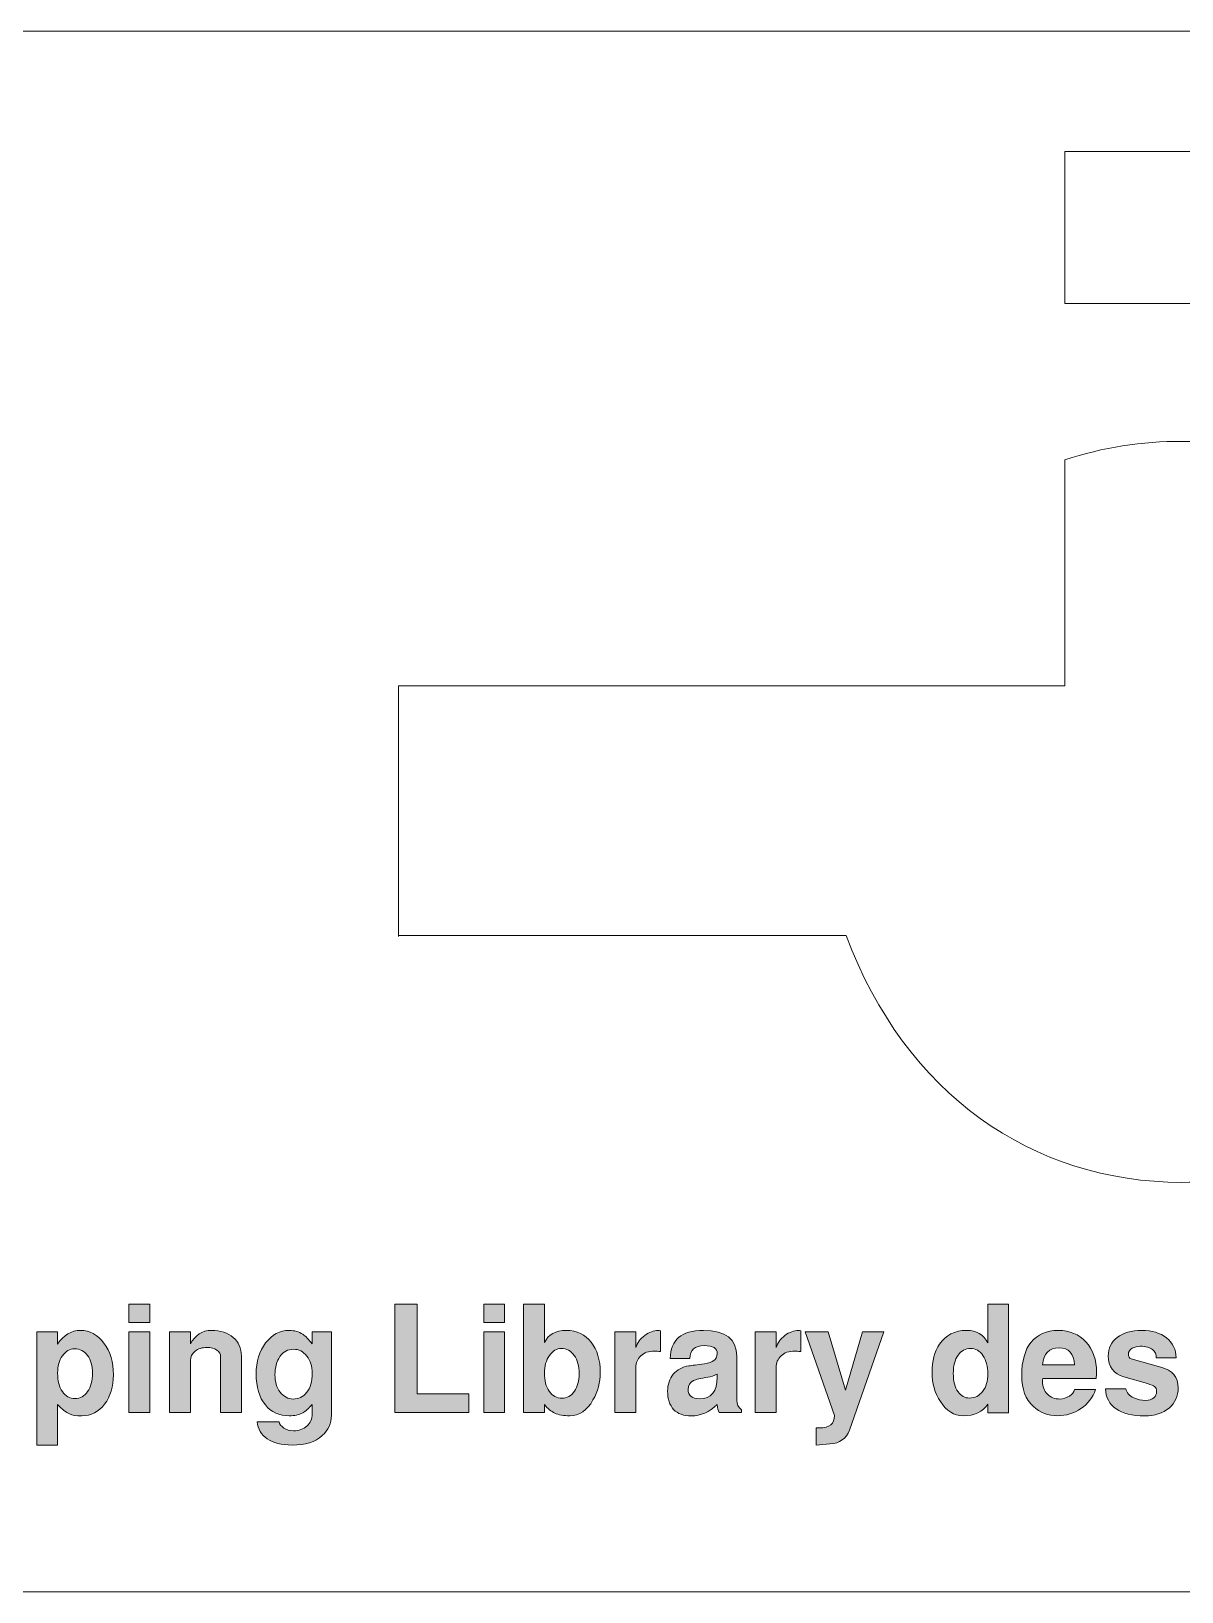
# Model space of a CAD drawing. Header units: inches. Extents: x 2 to 12.3, y -3 to -0.4.
# Drawn here: x 9.342 to 10.31, y -1.663 to -0.35 of the extents above; entities that cross this region are included whole.
import ezdxf

# ---------------------------------------------------------------- set-up
doc = ezdxf.new("R2010")
doc.units = ezdxf.units.IN
doc.header["$MEASUREMENT"] = 0
doc.layers.add('Layer 1', color=7, linetype='Continuous')

# ---------------------------------------------------------------- blocks, each defined once
blk = doc.blocks.new('block 2')
at = {"layer": 'Layer 1', "color": 7, "lineweight": 5, "true_color": 0xffffff}
for points in [[(8.3102, -0.3502), (8.3102, -1.6631), (12.3102, -1.6631), (12.3102, -0.3502), (8.3102, -0.3502)], [(10.4086, -0.4513), (10.4086, -0.5793), (10.2117, -0.5793), (10.2117, -0.4513), (10.4086, -0.4513)]]:
    blk.add_lwpolyline(points, dxfattribs=at)
blk.add_open_spline([(10.9696, -1.111), (10.9696, -1.111), (10.4086, -1.111), (10.4086, -1.111), (10.4086, -1.111), (10.4086, -1.3024), (10.4086, -1.3024), (10.3768, -1.313), (10.3437, -1.3186), (10.3102, -1.3186), (10.1849, -1.3186), (10.0773, -1.2445), (10.0277, -1.111), (10.0277, -1.111), (9.6507, -1.111), (9.6507, -1.111), (9.6507, -1.111), (9.6507, -1.1118), (9.6507, -1.1118), (9.6507, -1.1118), (9.6507, -0.902), (9.6507, -0.902), (9.6507, -0.902), (9.6507, -0.901), (9.6507, -0.901), (9.6507, -0.901), (10.2118, -0.901), (10.2118, -0.901), (10.2118, -0.901), (10.2118, -0.7114), (10.2118, -0.7114), (10.2118, -0.7114), (10.2118, -0.7108), (10.2118, -0.7108), (10.2436, -0.7002), (10.2767, -0.6952), (10.3102, -0.6952), (10.4354, -0.6952), (10.5431, -0.7693), (10.5927, -0.901), (10.5927, -0.901), (10.9696, -0.901), (10.9696, -0.901), (10.9696, -0.901), (10.9696, -0.902), (10.9696, -0.902), (10.9696, -0.902), (10.9696, -1.1118), (10.9696, -1.1118), (10.9696, -1.1118), (10.9696, -1.111), (10.9696, -1.111)], degree=3, knots=[0, 0, 0, 0, 1, 1, 1, 2, 2, 2, 3, 3, 3, 4, 4, 4, 5, 5, 5, 6, 6, 6, 7, 7, 7, 8, 8, 8, 9, 9, 9, 10, 10, 10, 11, 11, 11, 12, 12, 12, 13, 13, 13, 14, 14, 14, 15, 15, 15, 16, 16, 16, 17, 17, 17, 17], dxfattribs=at)
blk = doc.blocks.new('block 62')
at = {"layer": 'Layer 1', "true_color": 0xed1f24}
h = blk.add_hatch(color=240, dxfattribs=at)
h.dxf.hatch_style = 2
h.paths.add_polyline_path([(9.4414, -1.4366), (9.4239, -1.4366), (9.4239, -1.421), (9.4414, -1.421)])
h.paths.add_polyline_path([(9.4414, -1.5121), (9.4239, -1.5121), (9.4239, -1.4444), (9.4414, -1.4444)])
h = blk.add_hatch(color=240, dxfattribs=at)
h.dxf.hatch_style = 2
h.paths.add_polyline_path([(9.71, -1.5121), (9.6476, -1.5121), (9.6476, -1.421), (9.6664, -1.421), (9.6664, -1.4965), (9.71, -1.4965)])
h = blk.add_hatch(color=240, dxfattribs=at)
h.dxf.hatch_style = 2
h.paths.add_polyline_path([(9.74, -1.4366), (9.7225, -1.4366), (9.7225, -1.421), (9.74, -1.421)])
h.paths.add_polyline_path([(9.74, -1.5121), (9.7225, -1.5121), (9.7225, -1.4444), (9.74, -1.4444)])
h = blk.add_hatch(color=240, dxfattribs=at)
h.dxf.hatch_style = 2
edge = h.paths.add_edge_path()
edge.add_spline(control_points=[(9.8206, -1.4786), (9.8206, -1.4868), (9.8186, -1.4945), (9.8145, -1.5017), (9.8095, -1.5106), (9.803, -1.515), (9.795, -1.515), (9.7898, -1.515), (9.7856, -1.5142), (9.7823, -1.5127), (9.7793, -1.5113), (9.7765, -1.509), (9.7736, -1.5056), (9.7736, -1.5056), (9.7736, -1.5121), (9.7736, -1.5121), (9.7736, -1.5121), (9.7561, -1.5121), (9.7561, -1.5121), (9.7561, -1.5121), (9.7561, -1.421), (9.7561, -1.421), (9.7561, -1.421), (9.7736, -1.421), (9.7736, -1.421), (9.7736, -1.421), (9.7736, -1.4534), (9.7736, -1.4534), (9.7769, -1.4466), (9.7831, -1.4432), (9.7921, -1.4432), (9.8009, -1.4432), (9.8078, -1.4465), (9.8129, -1.453), (9.8181, -1.4595), (9.8206, -1.468), (9.8206, -1.4786)], knot_values=[0, 0, 0, 0, 1, 1, 1, 2, 2, 2, 3, 3, 3, 4, 4, 4, 5, 5, 5, 6, 6, 6, 7, 7, 7, 8, 8, 8, 9, 9, 9, 10, 10, 10, 11, 11, 11, 12, 12, 12, 12], degree=3, periodic=1)
edge = h.paths.add_edge_path()
edge.add_spline(control_points=[(9.8028, -1.4796), (9.8028, -1.4732), (9.8014, -1.4681), (9.7987, -1.4642), (9.7959, -1.4603), (9.7923, -1.4584), (9.7878, -1.4584), (9.7839, -1.4584), (9.7806, -1.4603), (9.7778, -1.4643), (9.775, -1.4683), (9.7736, -1.4732), (9.7736, -1.4792), (9.7736, -1.4854), (9.775, -1.4905), (9.7777, -1.4944), (9.7805, -1.4983), (9.784, -1.5002), (9.7884, -1.5002), (9.7927, -1.5002), (9.7961, -1.4983), (9.7988, -1.4944), (9.8014, -1.4906), (9.8028, -1.4856), (9.8028, -1.4796)], knot_values=[0, 0, 0, 0, 1, 1, 1, 2, 2, 2, 3, 3, 3, 4, 4, 4, 5, 5, 5, 6, 6, 6, 7, 7, 7, 8, 8, 8, 8], degree=3, periodic=1)
h = blk.add_hatch(color=240, dxfattribs=at)
h.dxf.hatch_style = 2
edge = h.paths.add_edge_path()
edge.add_spline(control_points=[(10.1644, -1.5125), (10.1644, -1.5125), (10.1469, -1.5125), (10.1469, -1.5125), (10.1469, -1.5125), (10.1469, -1.5051), (10.1469, -1.5051), (10.1426, -1.5117), (10.1356, -1.515), (10.1261, -1.515), (10.1185, -1.515), (10.1121, -1.511), (10.1069, -1.5031), (10.1022, -1.4959), (10.0999, -1.4877), (10.0999, -1.4786), (10.0999, -1.469), (10.102, -1.461), (10.1063, -1.4546), (10.1114, -1.447), (10.119, -1.4432), (10.129, -1.4432), (10.1373, -1.4432), (10.1432, -1.4467), (10.1469, -1.4537), (10.1469, -1.4537), (10.1469, -1.421), (10.1469, -1.421), (10.1469, -1.421), (10.1644, -1.421), (10.1644, -1.421), (10.1644, -1.421), (10.1644, -1.5125), (10.1644, -1.5125)], knot_values=[0, 0, 0, 0, 1, 1, 1, 2, 2, 2, 3, 3, 3, 4, 4, 4, 5, 5, 5, 6, 6, 6, 7, 7, 7, 8, 8, 8, 9, 9, 9, 10, 10, 10, 11, 11, 11, 11], degree=3, periodic=1)
edge = h.paths.add_edge_path()
edge.add_spline(control_points=[(10.1469, -1.4797), (10.1469, -1.4734), (10.1455, -1.4683), (10.1428, -1.4643), (10.14, -1.4604), (10.1366, -1.4584), (10.1325, -1.4584), (10.128, -1.4584), (10.1244, -1.4603), (10.1218, -1.4641), (10.1191, -1.4679), (10.1178, -1.473), (10.1178, -1.4794), (10.1178, -1.4859), (10.1191, -1.491), (10.1219, -1.4948), (10.1244, -1.4983), (10.1276, -1.5001), (10.1315, -1.5001), (10.136, -1.5001), (10.1397, -1.4982), (10.1426, -1.4944), (10.1455, -1.4907), (10.1469, -1.4857), (10.1469, -1.4797)], knot_values=[0, 0, 0, 0, 1, 1, 1, 2, 2, 2, 3, 3, 3, 4, 4, 4, 5, 5, 5, 6, 6, 6, 7, 7, 7, 8, 8, 8, 8], degree=3, periodic=1)
h = blk.add_hatch(color=240, dxfattribs=at)
h.dxf.hatch_style = 2
edge = h.paths.add_edge_path()
edge.add_spline(control_points=[(9.4108, -1.4805), (9.4108, -1.4905), (9.4083, -1.4987), (9.4034, -1.5052), (9.3985, -1.5117), (9.392, -1.515), (9.3841, -1.515), (9.3796, -1.515), (9.3762, -1.5145), (9.3738, -1.5134), (9.3709, -1.5121), (9.3676, -1.5095), (9.3638, -1.5054), (9.3638, -1.5054), (9.3638, -1.5396), (9.3638, -1.5396), (9.3638, -1.5396), (9.3463, -1.5396), (9.3463, -1.5396), (9.3463, -1.5396), (9.3463, -1.4444), (9.3463, -1.4444), (9.3463, -1.4444), (9.3638, -1.4444), (9.3638, -1.4444), (9.3638, -1.4444), (9.3638, -1.4546), (9.3638, -1.4546), (9.3688, -1.447), (9.3753, -1.4432), (9.383, -1.4432), (9.3909, -1.4432), (9.3975, -1.4468), (9.4028, -1.4539), (9.4081, -1.461), (9.4108, -1.4698), (9.4108, -1.4805)], knot_values=[0, 0, 0, 0, 1, 1, 1, 2, 2, 2, 3, 3, 3, 4, 4, 4, 5, 5, 5, 6, 6, 6, 7, 7, 7, 8, 8, 8, 9, 9, 9, 10, 10, 10, 11, 11, 11, 12, 12, 12, 12], degree=3, periodic=1)
edge = h.paths.add_edge_path()
edge.add_spline(control_points=[(9.3931, -1.479), (9.3931, -1.4729), (9.3918, -1.468), (9.389, -1.4643), (9.3863, -1.4606), (9.3826, -1.4587), (9.3781, -1.4587), (9.3741, -1.4587), (9.3707, -1.4607), (9.3679, -1.4646), (9.3651, -1.4684), (9.3638, -1.4733), (9.3638, -1.4791), (9.3638, -1.4855), (9.3651, -1.4907), (9.3678, -1.4946), (9.3705, -1.4985), (9.3741, -1.5005), (9.3785, -1.5005), (9.3828, -1.5005), (9.3864, -1.4985), (9.3891, -1.4946), (9.3918, -1.4907), (9.3931, -1.4855), (9.3931, -1.479)], knot_values=[0, 0, 0, 0, 1, 1, 1, 2, 2, 2, 3, 3, 3, 4, 4, 4, 5, 5, 5, 6, 6, 6, 7, 7, 7, 8, 8, 8, 8], degree=3, periodic=1)
h = blk.add_hatch(color=240, dxfattribs=at)
h.dxf.hatch_style = 2
edge = h.paths.add_edge_path()
edge.add_spline(control_points=[(9.5185, -1.5121), (9.5185, -1.5121), (9.501, -1.5121), (9.501, -1.5121), (9.501, -1.5121), (9.501, -1.4656), (9.501, -1.4656), (9.501, -1.4631), (9.5, -1.4611), (9.4979, -1.4597), (9.4958, -1.4582), (9.493, -1.4575), (9.4894, -1.4575), (9.4855, -1.4575), (9.4822, -1.4585), (9.4796, -1.4606), (9.4769, -1.4627), (9.4756, -1.4653), (9.4756, -1.4685), (9.4756, -1.4685), (9.4756, -1.5121), (9.4756, -1.5121), (9.4756, -1.5121), (9.4581, -1.5121), (9.4581, -1.5121), (9.4581, -1.5121), (9.4581, -1.4444), (9.4581, -1.4444), (9.4581, -1.4444), (9.4756, -1.4444), (9.4756, -1.4444), (9.4756, -1.4444), (9.4756, -1.4545), (9.4756, -1.4545), (9.4796, -1.447), (9.4855, -1.4432), (9.4934, -1.4432), (9.501, -1.4432), (9.5071, -1.4452), (9.5116, -1.4491), (9.5162, -1.453), (9.5185, -1.4582), (9.5185, -1.4646), (9.5185, -1.4646), (9.5185, -1.5121), (9.5185, -1.5121)], knot_values=[0, 0, 0, 0, 1, 1, 1, 2, 2, 2, 3, 3, 3, 4, 4, 4, 5, 5, 5, 6, 6, 6, 7, 7, 7, 8, 8, 8, 9, 9, 9, 10, 10, 10, 11, 11, 11, 12, 12, 12, 13, 13, 13, 14, 14, 14, 15, 15, 15, 15], degree=3, periodic=1)
h = blk.add_hatch(color=240, dxfattribs=at)
h.dxf.hatch_style = 2
edge = h.paths.add_edge_path()
edge.add_spline(control_points=[(9.5943, -1.5146), (9.5943, -1.5214), (9.5917, -1.527), (9.5866, -1.5316), (9.5807, -1.537), (9.5723, -1.5396), (9.5613, -1.5396), (9.5523, -1.5396), (9.5453, -1.5379), (9.5402, -1.5344), (9.5351, -1.531), (9.5323, -1.5262), (9.5319, -1.52), (9.5319, -1.52), (9.5502, -1.52), (9.5502, -1.52), (9.5507, -1.522), (9.552, -1.5238), (9.5543, -1.5253), (9.5565, -1.5268), (9.5592, -1.5276), (9.5623, -1.5276), (9.567, -1.5276), (9.5708, -1.5263), (9.5737, -1.5237), (9.5767, -1.5211), (9.5781, -1.5176), (9.5781, -1.5132), (9.5781, -1.5087), (9.5781, -1.5061), (9.578, -1.5054), (9.5752, -1.5088), (9.5726, -1.5112), (9.5701, -1.5125), (9.5671, -1.5142), (9.5633, -1.515), (9.5587, -1.515), (9.5503, -1.515), (9.5436, -1.512), (9.5387, -1.5059), (9.5335, -1.4995), (9.5309, -1.4908), (9.5309, -1.4797), (9.5309, -1.4694), (9.5336, -1.4607), (9.5389, -1.4537), (9.5443, -1.4467), (9.5509, -1.4432), (9.5588, -1.4432), (9.5632, -1.4432), (9.567, -1.4443), (9.5702, -1.4464), (9.5726, -1.448), (9.5752, -1.4507), (9.5781, -1.4545), (9.5781, -1.4545), (9.5781, -1.4444), (9.5781, -1.4444), (9.5781, -1.4444), (9.5943, -1.4444), (9.5943, -1.4444), (9.5943, -1.4444), (9.5943, -1.5146), (9.5943, -1.5146)], knot_values=[0, 0, 0, 0, 1, 1, 1, 2, 2, 2, 3, 3, 3, 4, 4, 4, 5, 5, 5, 6, 6, 6, 7, 7, 7, 8, 8, 8, 9, 9, 9, 10, 10, 10, 11, 11, 11, 12, 12, 12, 13, 13, 13, 14, 14, 14, 15, 15, 15, 16, 16, 16, 17, 17, 17, 18, 18, 18, 19, 19, 19, 20, 20, 20, 21, 21, 21, 21], degree=3, periodic=1)
edge = h.paths.add_edge_path()
edge.add_spline(control_points=[(9.5781, -1.4792), (9.5781, -1.4734), (9.5766, -1.4686), (9.5736, -1.4647), (9.5706, -1.4609), (9.5668, -1.459), (9.5623, -1.459), (9.5576, -1.459), (9.5538, -1.461), (9.551, -1.4651), (9.5482, -1.4691), (9.5468, -1.4743), (9.5468, -1.4806), (9.5468, -1.4864), (9.5482, -1.4912), (9.5512, -1.4951), (9.5542, -1.4989), (9.5578, -1.5009), (9.562, -1.5009), (9.5667, -1.5009), (9.5705, -1.4991), (9.5734, -1.4955), (9.5766, -1.4916), (9.5781, -1.4862), (9.5781, -1.4792)], knot_values=[0, 0, 0, 0, 1, 1, 1, 2, 2, 2, 3, 3, 3, 4, 4, 4, 5, 5, 5, 6, 6, 6, 7, 7, 7, 8, 8, 8, 8], degree=3, periodic=1)
h = blk.add_hatch(color=240, dxfattribs=at)
h.dxf.hatch_style = 2
edge = h.paths.add_edge_path()
edge.add_spline(control_points=[(9.8714, -1.461), (9.8691, -1.4607), (9.8674, -1.4606), (9.8663, -1.4606), (9.8613, -1.4606), (9.8575, -1.4619), (9.8547, -1.4646), (9.8519, -1.4672), (9.8505, -1.4705), (9.8505, -1.4745), (9.8505, -1.4745), (9.8505, -1.5121), (9.8505, -1.5121), (9.8505, -1.5121), (9.833, -1.5121), (9.833, -1.5121), (9.833, -1.5121), (9.833, -1.4444), (9.833, -1.4444), (9.833, -1.4444), (9.8505, -1.4444), (9.8505, -1.4444), (9.8505, -1.4444), (9.8505, -1.4575), (9.8505, -1.4575), (9.8518, -1.4535), (9.8543, -1.4501), (9.858, -1.4474), (9.8618, -1.4446), (9.8655, -1.4432), (9.8693, -1.4432), (9.8697, -1.4432), (9.8704, -1.4433), (9.8714, -1.4435), (9.8714, -1.4435), (9.8714, -1.461), (9.8714, -1.461)], knot_values=[0, 0, 0, 0, 1, 1, 1, 2, 2, 2, 3, 3, 3, 4, 4, 4, 5, 5, 5, 6, 6, 6, 7, 7, 7, 8, 8, 8, 9, 9, 9, 10, 10, 10, 11, 11, 11, 12, 12, 12, 12], degree=3, periodic=1)
h = blk.add_hatch(color=240, dxfattribs=at)
h.dxf.hatch_style = 2
edge = h.paths.add_edge_path()
edge.add_spline(control_points=[(9.9394, -1.5121), (9.9394, -1.5121), (9.9208, -1.5121), (9.9208, -1.5121), (9.9199, -1.5108), (9.9193, -1.5086), (9.9189, -1.5055), (9.9125, -1.5119), (9.9053, -1.5151), (9.8973, -1.5151), (9.8908, -1.5151), (9.8858, -1.5133), (9.8824, -1.5097), (9.879, -1.5061), (9.8773, -1.5009), (9.8773, -1.4942), (9.8773, -1.4887), (9.8789, -1.484), (9.8821, -1.4801), (9.8854, -1.4762), (9.8898, -1.4738), (9.8953, -1.473), (9.8978, -1.4727), (9.9022, -1.4721), (9.9084, -1.4712), (9.9121, -1.4707), (9.9147, -1.4698), (9.9163, -1.4686), (9.918, -1.4673), (9.9189, -1.4654), (9.919, -1.4627), (9.9193, -1.4582), (9.9156, -1.4559), (9.9081, -1.4559), (9.9003, -1.4559), (9.8963, -1.4595), (9.896, -1.4669), (9.896, -1.4669), (9.8794, -1.4669), (9.8794, -1.4669), (9.8797, -1.4589), (9.8821, -1.4529), (9.8866, -1.4491), (9.891, -1.4452), (9.898, -1.4432), (9.9075, -1.4432), (9.9262, -1.4432), (9.9355, -1.4505), (9.9355, -1.4649), (9.9355, -1.4649), (9.9355, -1.5022), (9.9355, -1.5022), (9.9355, -1.5052), (9.9368, -1.5077), (9.9394, -1.5099), (9.9394, -1.5099), (9.9394, -1.5121), (9.9394, -1.5121)], knot_values=[0, 0, 0, 0, 1, 1, 1, 2, 2, 2, 3, 3, 3, 4, 4, 4, 5, 5, 5, 6, 6, 6, 7, 7, 7, 8, 8, 8, 9, 9, 9, 10, 10, 10, 11, 11, 11, 12, 12, 12, 13, 13, 13, 14, 14, 14, 15, 15, 15, 16, 16, 16, 17, 17, 17, 18, 18, 18, 19, 19, 19, 19], degree=3, periodic=1)
edge = h.paths.add_edge_path()
edge.add_spline(control_points=[(9.919, -1.4826), (9.919, -1.4826), (9.919, -1.48), (9.919, -1.48), (9.9165, -1.4814), (9.9139, -1.4823), (9.9113, -1.4826), (9.9052, -1.4834), (9.9011, -1.4843), (9.899, -1.4854), (9.8961, -1.4868), (9.8946, -1.4893), (9.8946, -1.4929), (9.8946, -1.498), (9.8979, -1.5006), (9.9043, -1.5006), (9.9141, -1.5006), (9.919, -1.4946), (9.919, -1.4826)], knot_values=[0, 0, 0, 0, 1, 1, 1, 2, 2, 2, 3, 3, 3, 4, 4, 4, 5, 5, 5, 6, 6, 6, 6], degree=3, periodic=1)
h = blk.add_hatch(color=240, dxfattribs=at)
h.dxf.hatch_style = 2
edge = h.paths.add_edge_path()
edge.add_spline(control_points=[(9.9895, -1.461), (9.9872, -1.4607), (9.9855, -1.4606), (9.9844, -1.4606), (9.9795, -1.4606), (9.9756, -1.4619), (9.9728, -1.4646), (9.97, -1.4672), (9.9686, -1.4705), (9.9686, -1.4745), (9.9686, -1.4745), (9.9686, -1.5121), (9.9686, -1.5121), (9.9686, -1.5121), (9.9511, -1.5121), (9.9511, -1.5121), (9.9511, -1.5121), (9.9511, -1.4444), (9.9511, -1.4444), (9.9511, -1.4444), (9.9686, -1.4444), (9.9686, -1.4444), (9.9686, -1.4444), (9.9686, -1.4575), (9.9686, -1.4575), (9.9699, -1.4535), (9.9724, -1.4501), (9.9761, -1.4474), (9.9799, -1.4446), (9.9836, -1.4432), (9.9874, -1.4432), (9.9878, -1.4432), (9.9885, -1.4433), (9.9895, -1.4435), (9.9895, -1.4435), (9.9895, -1.461), (9.9895, -1.461)], knot_values=[0, 0, 0, 0, 1, 1, 1, 2, 2, 2, 3, 3, 3, 4, 4, 4, 5, 5, 5, 6, 6, 6, 7, 7, 7, 8, 8, 8, 9, 9, 9, 10, 10, 10, 11, 11, 11, 12, 12, 12, 12], degree=3, periodic=1)
h = blk.add_hatch(color=240, dxfattribs=at)
h.dxf.hatch_style = 2
edge = h.paths.add_edge_path()
edge.add_spline(control_points=[(10.2384, -1.4784), (10.2384, -1.4804), (10.2383, -1.4822), (10.238, -1.4837), (10.238, -1.4837), (10.1931, -1.4837), (10.1931, -1.4837), (10.193, -1.4842), (10.1929, -1.485), (10.1929, -1.4861), (10.1929, -1.4905), (10.1943, -1.4941), (10.197, -1.4968), (10.1997, -1.4995), (10.2033, -1.5009), (10.2076, -1.5009), (10.2105, -1.5009), (10.2132, -1.5), (10.2157, -1.4984), (10.2179, -1.4968), (10.2193, -1.495), (10.2199, -1.493), (10.2199, -1.493), (10.2376, -1.493), (10.2376, -1.493), (10.2353, -1.4996), (10.2312, -1.5049), (10.2253, -1.5089), (10.2195, -1.5129), (10.2129, -1.5149), (10.2056, -1.5149), (10.1976, -1.5149), (10.1908, -1.5123), (10.1853, -1.5072), (10.1787, -1.5012), (10.1754, -1.4925), (10.1754, -1.4811), (10.1754, -1.469), (10.178, -1.4596), (10.1833, -1.4531), (10.1886, -1.4465), (10.1962, -1.4432), (10.2061, -1.4432), (10.2158, -1.4432), (10.2236, -1.4465), (10.2295, -1.4529), (10.2354, -1.4594), (10.2384, -1.4679), (10.2384, -1.4784)], knot_values=[0, 0, 0, 0, 1, 1, 1, 2, 2, 2, 3, 3, 3, 4, 4, 4, 5, 5, 5, 6, 6, 6, 7, 7, 7, 8, 8, 8, 9, 9, 9, 10, 10, 10, 11, 11, 11, 12, 12, 12, 13, 13, 13, 14, 14, 14, 15, 15, 15, 16, 16, 16, 16], degree=3, periodic=1)
edge = h.paths.add_edge_path()
edge.add_spline(control_points=[(10.2199, -1.472), (10.2194, -1.4626), (10.215, -1.4579), (10.2068, -1.4579), (10.1984, -1.4579), (10.1938, -1.4626), (10.1929, -1.472), (10.1929, -1.472), (10.2199, -1.472), (10.2199, -1.472)], knot_values=[0, 0, 0, 0, 1, 1, 1, 2, 2, 2, 3, 3, 3, 3], degree=3, periodic=1)
h = blk.add_hatch(color=240, dxfattribs=at)
h.dxf.hatch_style = 2
edge = h.paths.add_edge_path()
edge.add_spline(control_points=[(10.3071, -1.4915), (10.3071, -1.4985), (10.3046, -1.5042), (10.2994, -1.5086), (10.2942, -1.5129), (10.2874, -1.5151), (10.2789, -1.5151), (10.2685, -1.5151), (10.2605, -1.5131), (10.2548, -1.5092), (10.2492, -1.5052), (10.2462, -1.4996), (10.2458, -1.4922), (10.2458, -1.4922), (10.263, -1.4922), (10.263, -1.4922), (10.2637, -1.4957), (10.2659, -1.4982), (10.2697, -1.4999), (10.2726, -1.5013), (10.276, -1.502), (10.28, -1.502), (10.2826, -1.502), (10.2848, -1.5013), (10.2865, -1.4999), (10.2882, -1.4984), (10.289, -1.4967), (10.289, -1.4947), (10.289, -1.4927), (10.2884, -1.4912), (10.2873, -1.4903), (10.2864, -1.4896), (10.2843, -1.4888), (10.2812, -1.4879), (10.2812, -1.4879), (10.2614, -1.4822), (10.2614, -1.4822), (10.2527, -1.4796), (10.2483, -1.4737), (10.2483, -1.4646), (10.2483, -1.4582), (10.2508, -1.453), (10.2558, -1.4491), (10.2608, -1.4452), (10.2677, -1.4432), (10.2765, -1.4432), (10.2851, -1.4432), (10.292, -1.4453), (10.2973, -1.4495), (10.3026, -1.4537), (10.3053, -1.4592), (10.3054, -1.4662), (10.3054, -1.4662), (10.2885, -1.4662), (10.2885, -1.4662), (10.2888, -1.4633), (10.2878, -1.461), (10.2855, -1.4592), (10.2832, -1.4574), (10.2797, -1.4565), (10.2752, -1.4565), (10.2727, -1.4565), (10.2704, -1.4571), (10.2685, -1.4582), (10.2663, -1.4595), (10.2652, -1.4611), (10.2652, -1.4631), (10.2652, -1.4654), (10.2659, -1.4667), (10.2674, -1.4671), (10.2674, -1.4671), (10.2924, -1.474), (10.2924, -1.474), (10.3022, -1.4767), (10.3071, -1.4825), (10.3071, -1.4915)], knot_values=[0, 0, 0, 0, 1, 1, 1, 2, 2, 2, 3, 3, 3, 4, 4, 4, 5, 5, 5, 6, 6, 6, 7, 7, 7, 8, 8, 8, 9, 9, 9, 10, 10, 10, 11, 11, 11, 12, 12, 12, 13, 13, 13, 14, 14, 14, 15, 15, 15, 16, 16, 16, 17, 17, 17, 18, 18, 18, 19, 19, 19, 20, 20, 20, 21, 21, 21, 22, 22, 22, 23, 23, 23, 24, 24, 24, 25, 25, 25, 25], degree=3, periodic=1)
h = blk.add_hatch(color=240, dxfattribs=at)
h.dxf.hatch_style = 2
edge = h.paths.add_edge_path()
edge.add_spline(control_points=[(10.0593, -1.4444), (10.0593, -1.4444), (10.0303, -1.5271), (10.0303, -1.5271), (10.0278, -1.5342), (10.0223, -1.5381), (10.014, -1.5387), (10.014, -1.5387), (10.0025, -1.5396), (10.0025, -1.5396), (10.0025, -1.5396), (10.0025, -1.5252), (10.0025, -1.5252), (10.0025, -1.5252), (10.0051, -1.5252), (10.0051, -1.5252), (10.0136, -1.5252), (10.0178, -1.5217), (10.0178, -1.5147), (10.0178, -1.5147), (9.9931, -1.4444), (9.9931, -1.4444), (9.9931, -1.4444), (10.0125, -1.4444), (10.0125, -1.4444), (10.0125, -1.4444), (10.0271, -1.4935), (10.0271, -1.4935), (10.0271, -1.4935), (10.0413, -1.4444), (10.0413, -1.4444), (10.0413, -1.4444), (10.0593, -1.4444), (10.0593, -1.4444)], knot_values=[0, 0, 0, 0, 1, 1, 1, 2, 2, 2, 3, 3, 3, 4, 4, 4, 5, 5, 5, 6, 6, 6, 7, 7, 7, 8, 8, 8, 9, 9, 9, 10, 10, 10, 11, 11, 11, 11], degree=3, periodic=1)
at = {"layer": 'Layer 1', "lineweight": 0}
for points in [[(9.4414, -1.4366), (9.4239, -1.4366), (9.4239, -1.421), (9.4414, -1.421), (9.4414, -1.4366)], [(9.71, -1.5121), (9.6476, -1.5121), (9.6476, -1.421), (9.6664, -1.421), (9.6664, -1.4965), (9.71, -1.4965), (9.71, -1.5121)], [(9.74, -1.4366), (9.7225, -1.4366), (9.7225, -1.421), (9.74, -1.421), (9.74, -1.4366)], [(9.4414, -1.5121), (9.4239, -1.5121), (9.4239, -1.4444), (9.4414, -1.4444), (9.4414, -1.5121)], [(9.74, -1.5121), (9.7225, -1.5121), (9.7225, -1.4444), (9.74, -1.4444), (9.74, -1.5121)]]:
    blk.add_lwpolyline(points, dxfattribs=at)
for points, knots in [([(9.8206, -1.4786), (9.8206, -1.4868), (9.8186, -1.4945), (9.8145, -1.5017), (9.8095, -1.5106), (9.803, -1.515), (9.795, -1.515), (9.7898, -1.515), (9.7856, -1.5142), (9.7823, -1.5127), (9.7793, -1.5113), (9.7765, -1.509), (9.7736, -1.5056), (9.7736, -1.5056), (9.7736, -1.5121), (9.7736, -1.5121), (9.7736, -1.5121), (9.7561, -1.5121), (9.7561, -1.5121), (9.7561, -1.5121), (9.7561, -1.421), (9.7561, -1.421), (9.7561, -1.421), (9.7736, -1.421), (9.7736, -1.421), (9.7736, -1.421), (9.7736, -1.4534), (9.7736, -1.4534), (9.7769, -1.4466), (9.7831, -1.4432), (9.7921, -1.4432), (9.8009, -1.4432), (9.8078, -1.4465), (9.8129, -1.453), (9.8181, -1.4595), (9.8206, -1.468), (9.8206, -1.4786)], [0, 0, 0, 0, 1, 1, 1, 2, 2, 2, 3, 3, 3, 4, 4, 4, 5, 5, 5, 6, 6, 6, 7, 7, 7, 8, 8, 8, 9, 9, 9, 10, 10, 10, 11, 11, 11, 12, 12, 12, 12]), ([(10.1644, -1.5125), (10.1644, -1.5125), (10.1469, -1.5125), (10.1469, -1.5125), (10.1469, -1.5125), (10.1469, -1.5051), (10.1469, -1.5051), (10.1426, -1.5117), (10.1356, -1.515), (10.1261, -1.515), (10.1185, -1.515), (10.1121, -1.511), (10.1069, -1.5031), (10.1022, -1.4959), (10.0999, -1.4877), (10.0999, -1.4786), (10.0999, -1.469), (10.102, -1.461), (10.1063, -1.4546), (10.1114, -1.447), (10.119, -1.4432), (10.129, -1.4432), (10.1373, -1.4432), (10.1432, -1.4467), (10.1469, -1.4537), (10.1469, -1.4537), (10.1469, -1.421), (10.1469, -1.421), (10.1469, -1.421), (10.1644, -1.421), (10.1644, -1.421), (10.1644, -1.421), (10.1644, -1.5125), (10.1644, -1.5125)], [0, 0, 0, 0, 1, 1, 1, 2, 2, 2, 3, 3, 3, 4, 4, 4, 5, 5, 5, 6, 6, 6, 7, 7, 7, 8, 8, 8, 9, 9, 9, 10, 10, 10, 11, 11, 11, 11]), ([(9.4108, -1.4805), (9.4108, -1.4905), (9.4083, -1.4987), (9.4034, -1.5052), (9.3985, -1.5117), (9.392, -1.515), (9.3841, -1.515), (9.3796, -1.515), (9.3762, -1.5145), (9.3738, -1.5134), (9.3709, -1.5121), (9.3676, -1.5095), (9.3638, -1.5054), (9.3638, -1.5054), (9.3638, -1.5396), (9.3638, -1.5396), (9.3638, -1.5396), (9.3463, -1.5396), (9.3463, -1.5396), (9.3463, -1.5396), (9.3463, -1.4444), (9.3463, -1.4444), (9.3463, -1.4444), (9.3638, -1.4444), (9.3638, -1.4444), (9.3638, -1.4444), (9.3638, -1.4546), (9.3638, -1.4546), (9.3688, -1.447), (9.3753, -1.4432), (9.383, -1.4432), (9.3909, -1.4432), (9.3975, -1.4468), (9.4028, -1.4539), (9.4081, -1.461), (9.4108, -1.4698), (9.4108, -1.4805)], [0, 0, 0, 0, 1, 1, 1, 2, 2, 2, 3, 3, 3, 4, 4, 4, 5, 5, 5, 6, 6, 6, 7, 7, 7, 8, 8, 8, 9, 9, 9, 10, 10, 10, 11, 11, 11, 12, 12, 12, 12]), ([(9.5185, -1.5121), (9.5185, -1.5121), (9.501, -1.5121), (9.501, -1.5121), (9.501, -1.5121), (9.501, -1.4656), (9.501, -1.4656), (9.501, -1.4631), (9.5, -1.4611), (9.4979, -1.4597), (9.4958, -1.4582), (9.493, -1.4575), (9.4894, -1.4575), (9.4855, -1.4575), (9.4822, -1.4585), (9.4796, -1.4606), (9.4769, -1.4627), (9.4756, -1.4653), (9.4756, -1.4685), (9.4756, -1.4685), (9.4756, -1.5121), (9.4756, -1.5121), (9.4756, -1.5121), (9.4581, -1.5121), (9.4581, -1.5121), (9.4581, -1.5121), (9.4581, -1.4444), (9.4581, -1.4444), (9.4581, -1.4444), (9.4756, -1.4444), (9.4756, -1.4444), (9.4756, -1.4444), (9.4756, -1.4545), (9.4756, -1.4545), (9.4796, -1.447), (9.4855, -1.4432), (9.4934, -1.4432), (9.501, -1.4432), (9.5071, -1.4452), (9.5116, -1.4491), (9.5162, -1.453), (9.5185, -1.4582), (9.5185, -1.4646), (9.5185, -1.4646), (9.5185, -1.5121), (9.5185, -1.5121)], [0, 0, 0, 0, 1, 1, 1, 2, 2, 2, 3, 3, 3, 4, 4, 4, 5, 5, 5, 6, 6, 6, 7, 7, 7, 8, 8, 8, 9, 9, 9, 10, 10, 10, 11, 11, 11, 12, 12, 12, 13, 13, 13, 14, 14, 14, 15, 15, 15, 15]), ([(9.5943, -1.5146), (9.5943, -1.5214), (9.5917, -1.527), (9.5866, -1.5316), (9.5807, -1.537), (9.5723, -1.5396), (9.5613, -1.5396), (9.5523, -1.5396), (9.5453, -1.5379), (9.5402, -1.5344), (9.5351, -1.531), (9.5323, -1.5262), (9.5319, -1.52), (9.5319, -1.52), (9.5502, -1.52), (9.5502, -1.52), (9.5507, -1.522), (9.552, -1.5238), (9.5543, -1.5253), (9.5565, -1.5268), (9.5592, -1.5276), (9.5623, -1.5276), (9.567, -1.5276), (9.5708, -1.5263), (9.5737, -1.5237), (9.5767, -1.5211), (9.5781, -1.5176), (9.5781, -1.5132), (9.5781, -1.5087), (9.5781, -1.5061), (9.578, -1.5054), (9.5752, -1.5088), (9.5726, -1.5112), (9.5701, -1.5125), (9.5671, -1.5142), (9.5633, -1.515), (9.5587, -1.515), (9.5503, -1.515), (9.5436, -1.512), (9.5387, -1.5059), (9.5335, -1.4995), (9.5309, -1.4908), (9.5309, -1.4797), (9.5309, -1.4694), (9.5336, -1.4607), (9.5389, -1.4537), (9.5443, -1.4467), (9.5509, -1.4432), (9.5588, -1.4432), (9.5632, -1.4432), (9.567, -1.4443), (9.5702, -1.4464), (9.5726, -1.448), (9.5752, -1.4507), (9.5781, -1.4545), (9.5781, -1.4545), (9.5781, -1.4444), (9.5781, -1.4444), (9.5781, -1.4444), (9.5943, -1.4444), (9.5943, -1.4444), (9.5943, -1.4444), (9.5943, -1.5146), (9.5943, -1.5146)], [0, 0, 0, 0, 1, 1, 1, 2, 2, 2, 3, 3, 3, 4, 4, 4, 5, 5, 5, 6, 6, 6, 7, 7, 7, 8, 8, 8, 9, 9, 9, 10, 10, 10, 11, 11, 11, 12, 12, 12, 13, 13, 13, 14, 14, 14, 15, 15, 15, 16, 16, 16, 17, 17, 17, 18, 18, 18, 19, 19, 19, 20, 20, 20, 21, 21, 21, 21]), ([(9.8714, -1.461), (9.8691, -1.4607), (9.8674, -1.4606), (9.8663, -1.4606), (9.8613, -1.4606), (9.8575, -1.4619), (9.8547, -1.4646), (9.8519, -1.4672), (9.8505, -1.4705), (9.8505, -1.4745), (9.8505, -1.4745), (9.8505, -1.5121), (9.8505, -1.5121), (9.8505, -1.5121), (9.833, -1.5121), (9.833, -1.5121), (9.833, -1.5121), (9.833, -1.4444), (9.833, -1.4444), (9.833, -1.4444), (9.8505, -1.4444), (9.8505, -1.4444), (9.8505, -1.4444), (9.8505, -1.4575), (9.8505, -1.4575), (9.8518, -1.4535), (9.8543, -1.4501), (9.858, -1.4474), (9.8618, -1.4446), (9.8655, -1.4432), (9.8693, -1.4432), (9.8697, -1.4432), (9.8704, -1.4433), (9.8714, -1.4435), (9.8714, -1.4435), (9.8714, -1.461), (9.8714, -1.461)], [0, 0, 0, 0, 1, 1, 1, 2, 2, 2, 3, 3, 3, 4, 4, 4, 5, 5, 5, 6, 6, 6, 7, 7, 7, 8, 8, 8, 9, 9, 9, 10, 10, 10, 11, 11, 11, 12, 12, 12, 12]), ([(9.9394, -1.5121), (9.9394, -1.5121), (9.9208, -1.5121), (9.9208, -1.5121), (9.9199, -1.5108), (9.9193, -1.5086), (9.9189, -1.5055), (9.9125, -1.5119), (9.9053, -1.5151), (9.8973, -1.5151), (9.8908, -1.5151), (9.8858, -1.5133), (9.8824, -1.5097), (9.879, -1.5061), (9.8773, -1.5009), (9.8773, -1.4942), (9.8773, -1.4887), (9.8789, -1.484), (9.8821, -1.4801), (9.8854, -1.4762), (9.8898, -1.4738), (9.8953, -1.473), (9.8978, -1.4727), (9.9022, -1.4721), (9.9084, -1.4712), (9.9121, -1.4707), (9.9147, -1.4698), (9.9163, -1.4686), (9.918, -1.4673), (9.9189, -1.4654), (9.919, -1.4627), (9.9193, -1.4582), (9.9156, -1.4559), (9.9081, -1.4559), (9.9003, -1.4559), (9.8963, -1.4595), (9.896, -1.4669), (9.896, -1.4669), (9.8794, -1.4669), (9.8794, -1.4669), (9.8797, -1.4589), (9.8821, -1.4529), (9.8866, -1.4491), (9.891, -1.4452), (9.898, -1.4432), (9.9075, -1.4432), (9.9262, -1.4432), (9.9355, -1.4505), (9.9355, -1.4649), (9.9355, -1.4649), (9.9355, -1.5022), (9.9355, -1.5022), (9.9355, -1.5052), (9.9368, -1.5077), (9.9394, -1.5099), (9.9394, -1.5099), (9.9394, -1.5121), (9.9394, -1.5121)], [0, 0, 0, 0, 1, 1, 1, 2, 2, 2, 3, 3, 3, 4, 4, 4, 5, 5, 5, 6, 6, 6, 7, 7, 7, 8, 8, 8, 9, 9, 9, 10, 10, 10, 11, 11, 11, 12, 12, 12, 13, 13, 13, 14, 14, 14, 15, 15, 15, 16, 16, 16, 17, 17, 17, 18, 18, 18, 19, 19, 19, 19]), ([(9.9895, -1.461), (9.9872, -1.4607), (9.9855, -1.4606), (9.9844, -1.4606), (9.9795, -1.4606), (9.9756, -1.4619), (9.9728, -1.4646), (9.97, -1.4672), (9.9686, -1.4705), (9.9686, -1.4745), (9.9686, -1.4745), (9.9686, -1.5121), (9.9686, -1.5121), (9.9686, -1.5121), (9.9511, -1.5121), (9.9511, -1.5121), (9.9511, -1.5121), (9.9511, -1.4444), (9.9511, -1.4444), (9.9511, -1.4444), (9.9686, -1.4444), (9.9686, -1.4444), (9.9686, -1.4444), (9.9686, -1.4575), (9.9686, -1.4575), (9.9699, -1.4535), (9.9724, -1.4501), (9.9761, -1.4474), (9.9799, -1.4446), (9.9836, -1.4432), (9.9874, -1.4432), (9.9878, -1.4432), (9.9885, -1.4433), (9.9895, -1.4435), (9.9895, -1.4435), (9.9895, -1.461), (9.9895, -1.461)], [0, 0, 0, 0, 1, 1, 1, 2, 2, 2, 3, 3, 3, 4, 4, 4, 5, 5, 5, 6, 6, 6, 7, 7, 7, 8, 8, 8, 9, 9, 9, 10, 10, 10, 11, 11, 11, 12, 12, 12, 12]), ([(10.2384, -1.4784), (10.2384, -1.4804), (10.2383, -1.4822), (10.238, -1.4837), (10.238, -1.4837), (10.1931, -1.4837), (10.1931, -1.4837), (10.193, -1.4842), (10.1929, -1.485), (10.1929, -1.4861), (10.1929, -1.4905), (10.1943, -1.4941), (10.197, -1.4968), (10.1997, -1.4995), (10.2033, -1.5009), (10.2076, -1.5009), (10.2105, -1.5009), (10.2132, -1.5), (10.2157, -1.4984), (10.2179, -1.4968), (10.2193, -1.495), (10.2199, -1.493), (10.2199, -1.493), (10.2376, -1.493), (10.2376, -1.493), (10.2353, -1.4996), (10.2312, -1.5049), (10.2253, -1.5089), (10.2195, -1.5129), (10.2129, -1.5149), (10.2056, -1.5149), (10.1976, -1.5149), (10.1908, -1.5123), (10.1853, -1.5072), (10.1787, -1.5012), (10.1754, -1.4925), (10.1754, -1.4811), (10.1754, -1.469), (10.178, -1.4596), (10.1833, -1.4531), (10.1886, -1.4465), (10.1962, -1.4432), (10.2061, -1.4432), (10.2158, -1.4432), (10.2236, -1.4465), (10.2295, -1.4529), (10.2354, -1.4594), (10.2384, -1.4679), (10.2384, -1.4784)], [0, 0, 0, 0, 1, 1, 1, 2, 2, 2, 3, 3, 3, 4, 4, 4, 5, 5, 5, 6, 6, 6, 7, 7, 7, 8, 8, 8, 9, 9, 9, 10, 10, 10, 11, 11, 11, 12, 12, 12, 13, 13, 13, 14, 14, 14, 15, 15, 15, 16, 16, 16, 16]), ([(10.3071, -1.4915), (10.3071, -1.4985), (10.3046, -1.5042), (10.2994, -1.5086), (10.2942, -1.5129), (10.2874, -1.5151), (10.2789, -1.5151), (10.2685, -1.5151), (10.2605, -1.5131), (10.2548, -1.5092), (10.2492, -1.5052), (10.2462, -1.4996), (10.2458, -1.4922), (10.2458, -1.4922), (10.263, -1.4922), (10.263, -1.4922), (10.2637, -1.4957), (10.2659, -1.4982), (10.2697, -1.4999), (10.2726, -1.5013), (10.276, -1.502), (10.28, -1.502), (10.2826, -1.502), (10.2848, -1.5013), (10.2865, -1.4999), (10.2882, -1.4984), (10.289, -1.4967), (10.289, -1.4947), (10.289, -1.4927), (10.2884, -1.4912), (10.2873, -1.4903), (10.2864, -1.4896), (10.2843, -1.4888), (10.2812, -1.4879), (10.2812, -1.4879), (10.2614, -1.4822), (10.2614, -1.4822), (10.2527, -1.4796), (10.2483, -1.4737), (10.2483, -1.4646), (10.2483, -1.4582), (10.2508, -1.453), (10.2558, -1.4491), (10.2608, -1.4452), (10.2677, -1.4432), (10.2765, -1.4432), (10.2851, -1.4432), (10.292, -1.4453), (10.2973, -1.4495), (10.3026, -1.4537), (10.3053, -1.4592), (10.3054, -1.4662), (10.3054, -1.4662), (10.2885, -1.4662), (10.2885, -1.4662), (10.2888, -1.4633), (10.2878, -1.461), (10.2855, -1.4592), (10.2832, -1.4574), (10.2797, -1.4565), (10.2752, -1.4565), (10.2727, -1.4565), (10.2704, -1.4571), (10.2685, -1.4582), (10.2663, -1.4595), (10.2652, -1.4611), (10.2652, -1.4631), (10.2652, -1.4654), (10.2659, -1.4667), (10.2674, -1.4671), (10.2674, -1.4671), (10.2924, -1.474), (10.2924, -1.474), (10.3022, -1.4767), (10.3071, -1.4825), (10.3071, -1.4915)], [0, 0, 0, 0, 1, 1, 1, 2, 2, 2, 3, 3, 3, 4, 4, 4, 5, 5, 5, 6, 6, 6, 7, 7, 7, 8, 8, 8, 9, 9, 9, 10, 10, 10, 11, 11, 11, 12, 12, 12, 13, 13, 13, 14, 14, 14, 15, 15, 15, 16, 16, 16, 17, 17, 17, 18, 18, 18, 19, 19, 19, 20, 20, 20, 21, 21, 21, 22, 22, 22, 23, 23, 23, 24, 24, 24, 25, 25, 25, 25]), ([(10.0593, -1.4444), (10.0593, -1.4444), (10.0303, -1.5271), (10.0303, -1.5271), (10.0278, -1.5342), (10.0223, -1.5381), (10.014, -1.5387), (10.014, -1.5387), (10.0025, -1.5396), (10.0025, -1.5396), (10.0025, -1.5396), (10.0025, -1.5252), (10.0025, -1.5252), (10.0025, -1.5252), (10.0051, -1.5252), (10.0051, -1.5252), (10.0136, -1.5252), (10.0178, -1.5217), (10.0178, -1.5147), (10.0178, -1.5147), (9.9931, -1.4444), (9.9931, -1.4444), (9.9931, -1.4444), (10.0125, -1.4444), (10.0125, -1.4444), (10.0125, -1.4444), (10.0271, -1.4935), (10.0271, -1.4935), (10.0271, -1.4935), (10.0413, -1.4444), (10.0413, -1.4444), (10.0413, -1.4444), (10.0593, -1.4444), (10.0593, -1.4444)], [0, 0, 0, 0, 1, 1, 1, 2, 2, 2, 3, 3, 3, 4, 4, 4, 5, 5, 5, 6, 6, 6, 7, 7, 7, 8, 8, 8, 9, 9, 9, 10, 10, 10, 11, 11, 11, 11]), ([(9.3931, -1.479), (9.3931, -1.4729), (9.3918, -1.468), (9.389, -1.4643), (9.3863, -1.4606), (9.3826, -1.4587), (9.3781, -1.4587), (9.3741, -1.4587), (9.3707, -1.4607), (9.3679, -1.4646), (9.3651, -1.4684), (9.3638, -1.4733), (9.3638, -1.4791), (9.3638, -1.4855), (9.3651, -1.4907), (9.3678, -1.4946), (9.3705, -1.4985), (9.3741, -1.5005), (9.3785, -1.5005), (9.3828, -1.5005), (9.3864, -1.4985), (9.3891, -1.4946), (9.3918, -1.4907), (9.3931, -1.4855), (9.3931, -1.479)], [0, 0, 0, 0, 1, 1, 1, 2, 2, 2, 3, 3, 3, 4, 4, 4, 5, 5, 5, 6, 6, 6, 7, 7, 7, 8, 8, 8, 8]), ([(9.5781, -1.4792), (9.5781, -1.4734), (9.5766, -1.4686), (9.5736, -1.4647), (9.5706, -1.4609), (9.5668, -1.459), (9.5623, -1.459), (9.5576, -1.459), (9.5538, -1.461), (9.551, -1.4651), (9.5482, -1.4691), (9.5468, -1.4743), (9.5468, -1.4806), (9.5468, -1.4864), (9.5482, -1.4912), (9.5512, -1.4951), (9.5542, -1.4989), (9.5578, -1.5009), (9.562, -1.5009), (9.5667, -1.5009), (9.5705, -1.4991), (9.5734, -1.4955), (9.5766, -1.4916), (9.5781, -1.4862), (9.5781, -1.4792)], [0, 0, 0, 0, 1, 1, 1, 2, 2, 2, 3, 3, 3, 4, 4, 4, 5, 5, 5, 6, 6, 6, 7, 7, 7, 8, 8, 8, 8]), ([(9.8028, -1.4796), (9.8028, -1.4732), (9.8014, -1.4681), (9.7987, -1.4642), (9.7959, -1.4603), (9.7923, -1.4584), (9.7878, -1.4584), (9.7839, -1.4584), (9.7806, -1.4603), (9.7778, -1.4643), (9.775, -1.4683), (9.7736, -1.4732), (9.7736, -1.4792), (9.7736, -1.4854), (9.775, -1.4905), (9.7777, -1.4944), (9.7805, -1.4983), (9.784, -1.5002), (9.7884, -1.5002), (9.7927, -1.5002), (9.7961, -1.4983), (9.7988, -1.4944), (9.8014, -1.4906), (9.8028, -1.4856), (9.8028, -1.4796)], [0, 0, 0, 0, 1, 1, 1, 2, 2, 2, 3, 3, 3, 4, 4, 4, 5, 5, 5, 6, 6, 6, 7, 7, 7, 8, 8, 8, 8]), ([(10.1469, -1.4797), (10.1469, -1.4734), (10.1455, -1.4683), (10.1428, -1.4643), (10.14, -1.4604), (10.1366, -1.4584), (10.1325, -1.4584), (10.128, -1.4584), (10.1244, -1.4603), (10.1218, -1.4641), (10.1191, -1.4679), (10.1178, -1.473), (10.1178, -1.4794), (10.1178, -1.4859), (10.1191, -1.491), (10.1219, -1.4948), (10.1244, -1.4983), (10.1276, -1.5001), (10.1315, -1.5001), (10.136, -1.5001), (10.1397, -1.4982), (10.1426, -1.4944), (10.1455, -1.4907), (10.1469, -1.4857), (10.1469, -1.4797)], [0, 0, 0, 0, 1, 1, 1, 2, 2, 2, 3, 3, 3, 4, 4, 4, 5, 5, 5, 6, 6, 6, 7, 7, 7, 8, 8, 8, 8]), ([(10.2199, -1.472), (10.2194, -1.4626), (10.215, -1.4579), (10.2068, -1.4579), (10.1984, -1.4579), (10.1938, -1.4626), (10.1929, -1.472), (10.1929, -1.472), (10.2199, -1.472), (10.2199, -1.472)], [0, 0, 0, 0, 1, 1, 1, 2, 2, 2, 3, 3, 3, 3]), ([(9.919, -1.4826), (9.919, -1.4826), (9.919, -1.48), (9.919, -1.48), (9.9165, -1.4814), (9.9139, -1.4823), (9.9113, -1.4826), (9.9052, -1.4834), (9.9011, -1.4843), (9.899, -1.4854), (9.8961, -1.4868), (9.8946, -1.4893), (9.8946, -1.4929), (9.8946, -1.498), (9.8979, -1.5006), (9.9043, -1.5006), (9.9141, -1.5006), (9.919, -1.4946), (9.919, -1.4826)], [0, 0, 0, 0, 1, 1, 1, 2, 2, 2, 3, 3, 3, 4, 4, 4, 5, 5, 5, 6, 6, 6, 6])]:
    blk.add_open_spline(points, degree=3, knots=knots, dxfattribs=at)
blk = doc.blocks.new('block 61')
at = {"layer": 'Layer 1'}
blk.add_blockref('block 62', (0, 0), dxfattribs=at)

msp = doc.modelspace()

# ---------------------------------------------------------------- block references
at = {"layer": 'Layer 1'}
for name in ['block 2', 'block 61']:
    msp.add_blockref(name, (0, 0), dxfattribs=at)

doc.saveas('drawing.dxf')
